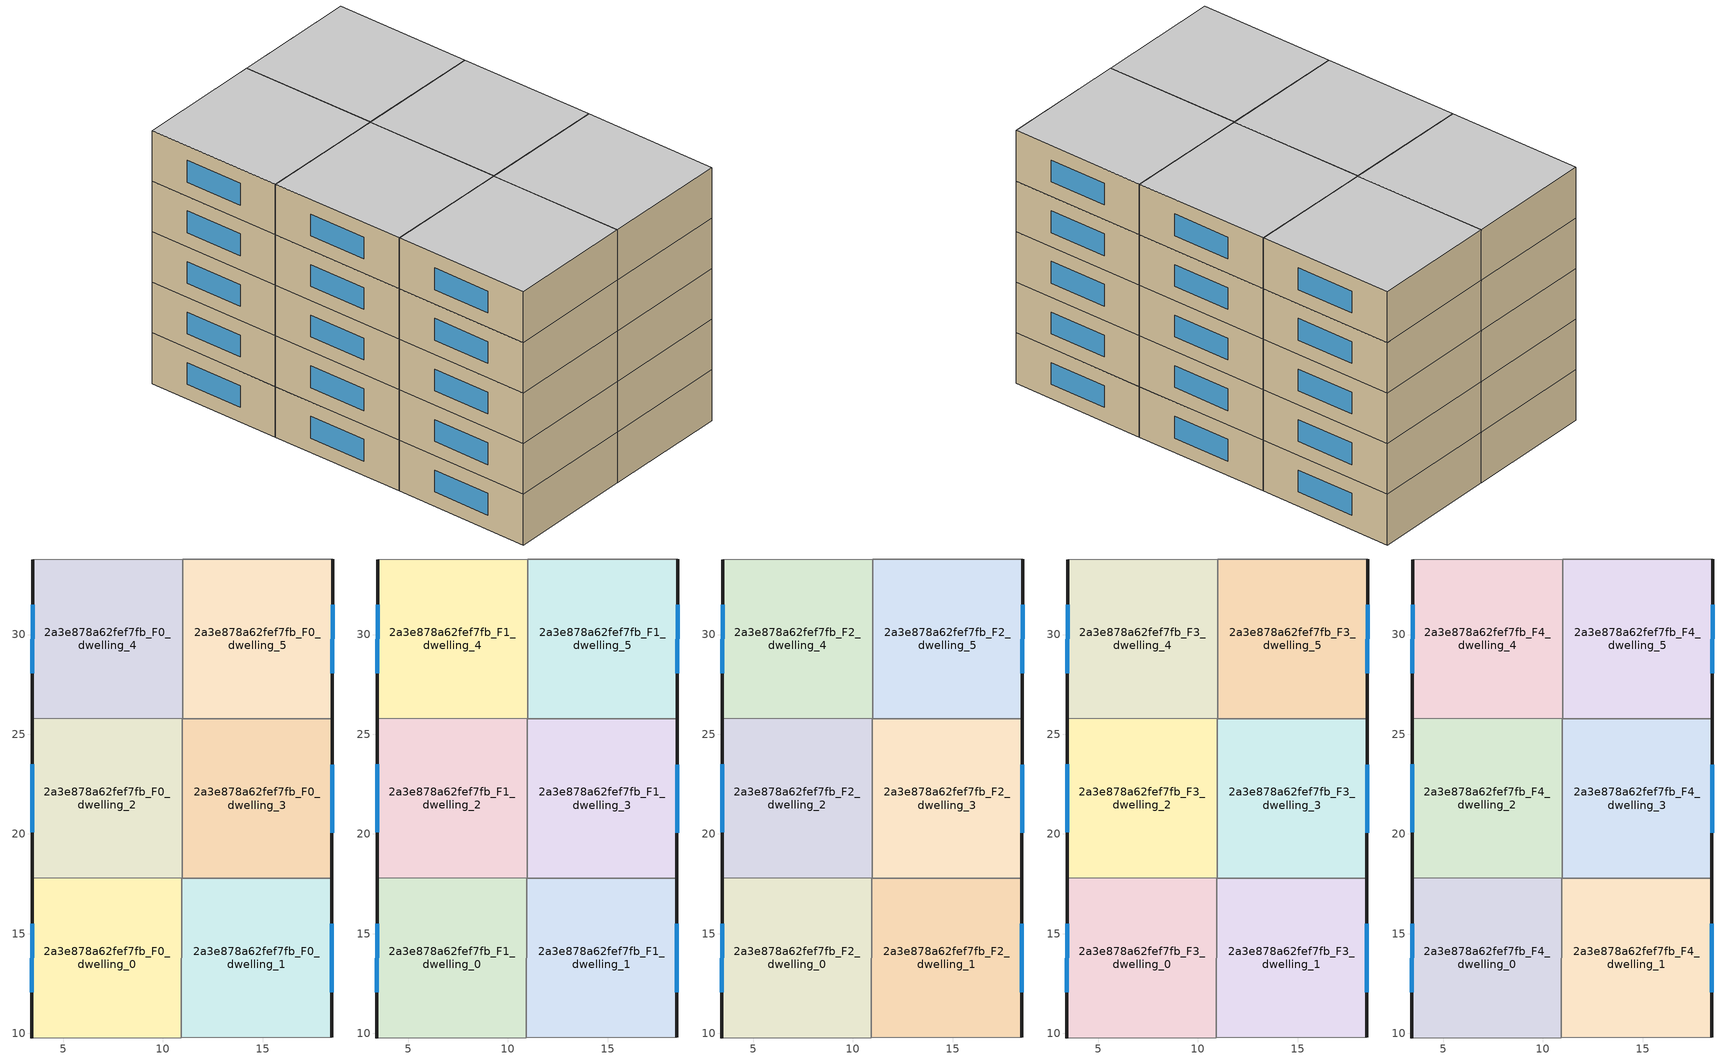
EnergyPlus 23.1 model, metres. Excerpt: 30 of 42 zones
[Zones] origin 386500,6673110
2a3e878a62fef7fb_F0_dwelling_0
 floor ground (EU_floor_Construction): 10.94,17.78 10.93,9.78 3.42,9.77 3.44,17.8 z0
 wall outside (EU_wall_Construction): 3.44,17.8 3.42,9.77 z0:3
 wall adiabatic (EU_wall_Construction): 3.42,9.77 10.93,9.78 z0:3
 wall to 2a3e878a62fef7fb_F0_dwelling_1 (EU_wall_Construction): 10.93,9.78 10.94,17.78 z0:3
 wall to 2a3e878a62fef7fb_F0_dwelling_2 (EU_wall_Construction): 10.94,17.78 3.44,17.8 z0:3
 window (EU_Window_Construction): 3.43,15.5 3.43,12.06 z0.86:2.14
2a3e878a62fef7fb_F0_dwelling_1
 floor ground (EU_floor_Construction): 18.47,17.77 18.45,9.8 10.93,9.78 10.94,17.78 z0
 wall outside (EU_wall_Construction): 18.45,9.8 18.47,17.77 z0:3
 wall adiabatic (EU_wall_Construction): 10.93,9.78 18.45,9.8 z0:3
 wall to 2a3e878a62fef7fb_F0_dwelling_3 (EU_wall_Construction): 18.47,17.77 10.95,17.78 z0:3
 wall to 2a3e878a62fef7fb_F0_dwelling_2 (EU_wall_Construction): 10.95,17.78 10.94,17.78 z0:3
 window (EU_Window_Construction): 18.46,12.07 18.47,15.49 z0.86:2.14
2a3e878a62fef7fb_F0_dwelling_2
 floor ground (EU_floor_Construction): 10.97,25.78 10.96,17.78 3.44,17.8 3.45,25.79 z0
 wall outside (EU_wall_Construction): 3.45,25.79 3.44,17.8 z0:3
 wall to 2a3e878a62fef7fb_F0_dwelling_4 (EU_wall_Construction): 10.97,25.78 3.45,25.79 z0:3
 wall to 2a3e878a62fef7fb_F0_dwelling_3 (EU_wall_Construction): 10.95,17.78 10.97,25.78 z0:3
 window (EU_Window_Construction): 3.45,23.51 3.44,20.08 z0.86:2.14
2a3e878a62fef7fb_F0_dwelling_3
 floor ground (EU_floor_Construction): 18.49,25.77 18.47,17.77 10.96,17.78 10.97,25.78 z0
 wall outside (EU_wall_Construction): 18.47,17.77 18.49,25.77 z0:3
 wall to 2a3e878a62fef7fb_F0_dwelling_5 (EU_wall_Construction): 18.49,25.77 10.98,25.78 z0:3
 wall to 2a3e878a62fef7fb_F0_dwelling_4 (EU_wall_Construction): 10.98,25.78 10.97,25.78 z0:3
 window (EU_Window_Construction): 18.48,20.05 18.49,23.48 z0.86:2.14
2a3e878a62fef7fb_F0_dwelling_4
 floor ground (EU_floor_Construction): 11,33.78 10.98,25.78 3.45,25.79 3.47,33.76 z0
 wall outside (EU_wall_Construction): 3.47,33.76 3.45,25.79 z0:3
 wall adiabatic (EU_wall_Construction): 11,33.78 3.47,33.76 z0:3
 wall to 2a3e878a62fef7fb_F0_dwelling_5 (EU_wall_Construction): 10.98,25.78 11,33.78 z0:3
 window (EU_Window_Construction): 3.46,31.49 3.46,28.07 z0.86:2.14
2a3e878a62fef7fb_F0_dwelling_5
 floor ground (EU_floor_Construction): 18.51,33.79 18.49,25.77 10.98,25.78 11,33.78 z0
 wall outside (EU_wall_Construction): 18.49,25.77 18.51,33.79 z0:3
 wall adiabatic (EU_wall_Construction): 18.51,33.79 11,33.78 z0:3
 window (EU_Window_Construction): 18.5,28.06 18.5,31.5 z0.86:2.14
2a3e878a62fef7fb_F1_dwelling_0
 floor to 2a3e878a62fef7fb_F0_dwelling_0 (EU_floor_Construction): 10.94,17.78 10.93,9.78 3.42,9.77 3.44,17.8 z3
 wall outside (EU_wall_Construction): 3.44,17.8 3.42,9.77 z3:6
 wall adiabatic (EU_wall_Construction): 3.42,9.77 10.93,9.78 z3:6
 wall to 2a3e878a62fef7fb_F1_dwelling_1 (EU_wall_Construction): 10.93,9.78 10.94,17.78 z3:6
 wall to 2a3e878a62fef7fb_F1_dwelling_2 (EU_wall_Construction): 10.94,17.78 3.44,17.8 z3:6
 window (EU_Window_Construction): 3.43,15.5 3.43,12.06 z3.86:5.14
2a3e878a62fef7fb_F1_dwelling_1
 floor to 2a3e878a62fef7fb_F0_dwelling_1 (EU_floor_Construction): 18.47,17.77 18.45,9.8 10.93,9.78 10.94,17.78 z3
 wall outside (EU_wall_Construction): 18.45,9.8 18.47,17.77 z3:6
 wall adiabatic (EU_wall_Construction): 10.93,9.78 18.45,9.8 z3:6
 wall to 2a3e878a62fef7fb_F1_dwelling_3 (EU_wall_Construction): 18.47,17.77 10.95,17.78 z3:6
 wall to 2a3e878a62fef7fb_F1_dwelling_2 (EU_wall_Construction): 10.95,17.78 10.94,17.78 z3:6
 window (EU_Window_Construction): 18.46,12.07 18.47,15.49 z3.86:5.14
2a3e878a62fef7fb_F1_dwelling_2
 floor to 2a3e878a62fef7fb_F0_dwelling_2 (EU_floor_Construction): 10.97,25.78 10.95,17.78 3.44,17.8 3.45,25.79 z3
 wall outside (EU_wall_Construction): 3.45,25.79 3.44,17.8 z3:6
 wall to 2a3e878a62fef7fb_F1_dwelling_4 (EU_wall_Construction): 10.97,25.78 3.45,25.79 z3:6
 wall to 2a3e878a62fef7fb_F1_dwelling_3 (EU_wall_Construction): 10.95,17.78 10.97,25.78 z3:6
 window (EU_Window_Construction): 3.45,23.51 3.44,20.08 z3.86:5.14
2a3e878a62fef7fb_F1_dwelling_3
 floor to 2a3e878a62fef7fb_F0_dwelling_3 (EU_floor_Construction): 18.49,25.77 18.47,17.77 10.95,17.78 10.97,25.78 z3
 wall outside (EU_wall_Construction): 18.47,17.77 18.49,25.77 z3:6
 wall to 2a3e878a62fef7fb_F1_dwelling_5 (EU_wall_Construction): 18.49,25.77 10.98,25.78 z3:6
 wall to 2a3e878a62fef7fb_F1_dwelling_4 (EU_wall_Construction): 10.98,25.78 10.97,25.78 z3:6
 window (EU_Window_Construction): 18.48,20.05 18.49,23.48 z3.86:5.14
2a3e878a62fef7fb_F1_dwelling_4
 floor to 2a3e878a62fef7fb_F0_dwelling_4 (EU_floor_Construction): 11,33.78 10.98,25.78 3.45,25.79 3.46,33.76 z3
 wall outside (EU_wall_Construction): 3.47,33.76 3.45,25.79 z3:6
 wall adiabatic (EU_wall_Construction): 11,33.78 3.47,33.76 z3:6
 wall to 2a3e878a62fef7fb_F1_dwelling_5 (EU_wall_Construction): 10.98,25.78 11,33.78 z3:6
 window (EU_Window_Construction): 3.46,31.49 3.46,28.07 z3.86:5.14
2a3e878a62fef7fb_F1_dwelling_5
 floor to 2a3e878a62fef7fb_F0_dwelling_5 (EU_floor_Construction): 18.51,33.79 18.49,25.77 10.98,25.78 11,33.78 z3
 wall outside (EU_wall_Construction): 18.49,25.77 18.51,33.79 z3:6
 wall adiabatic (EU_wall_Construction): 18.51,33.79 11,33.78 z3:6
 window (EU_Window_Construction): 18.5,28.06 18.5,31.5 z3.86:5.14
2a3e878a62fef7fb_F2_dwelling_0
 floor to 2a3e878a62fef7fb_F1_dwelling_0 (EU_floor_Construction): 10.94,17.78 10.93,9.78 3.42,9.77 3.44,17.8 z6
 wall outside (EU_wall_Construction): 3.44,17.8 3.42,9.77 z6:9
 wall adiabatic (EU_wall_Construction): 3.42,9.77 10.93,9.78 z6:9
 wall to 2a3e878a62fef7fb_F2_dwelling_1 (EU_wall_Construction): 10.93,9.78 10.94,17.78 z6:9
 wall to 2a3e878a62fef7fb_F2_dwelling_2 (EU_wall_Construction): 10.94,17.78 3.44,17.8 z6:9
 window (EU_Window_Construction): 3.43,15.5 3.43,12.06 z6.86:8.14
2a3e878a62fef7fb_F2_dwelling_1
 floor to 2a3e878a62fef7fb_F1_dwelling_1 (EU_floor_Construction): 18.47,17.77 18.45,9.8 10.93,9.78 10.94,17.78 z6
 wall outside (EU_wall_Construction): 18.45,9.8 18.47,17.77 z6:9
 wall adiabatic (EU_wall_Construction): 10.93,9.78 18.45,9.8 z6:9
 wall to 2a3e878a62fef7fb_F2_dwelling_3 (EU_wall_Construction): 18.47,17.77 10.95,17.78 z6:9
 wall to 2a3e878a62fef7fb_F2_dwelling_2 (EU_wall_Construction): 10.95,17.78 10.94,17.78 z6:9
 window (EU_Window_Construction): 18.46,12.07 18.47,15.49 z6.86:8.14
2a3e878a62fef7fb_F2_dwelling_2
 floor to 2a3e878a62fef7fb_F1_dwelling_2 (EU_floor_Construction): 10.97,25.78 10.95,17.78 3.44,17.8 3.45,25.79 z6
 wall outside (EU_wall_Construction): 3.45,25.79 3.44,17.8 z6:9
 wall to 2a3e878a62fef7fb_F2_dwelling_4 (EU_wall_Construction): 10.97,25.78 3.45,25.79 z6:9
 wall to 2a3e878a62fef7fb_F2_dwelling_3 (EU_wall_Construction): 10.95,17.78 10.97,25.78 z6:9
 window (EU_Window_Construction): 3.45,23.51 3.44,20.08 z6.86:8.14
2a3e878a62fef7fb_F2_dwelling_3
 floor to 2a3e878a62fef7fb_F1_dwelling_3 (EU_floor_Construction): 18.49,25.77 18.47,17.77 10.95,17.78 10.97,25.78 z6
 wall outside (EU_wall_Construction): 18.47,17.77 18.49,25.77 z6:9
 wall to 2a3e878a62fef7fb_F2_dwelling_5 (EU_wall_Construction): 18.49,25.77 10.98,25.78 z6:9
 wall to 2a3e878a62fef7fb_F2_dwelling_4 (EU_wall_Construction): 10.98,25.78 10.97,25.78 z6:9
 window (EU_Window_Construction): 18.48,20.05 18.49,23.48 z6.86:8.14
2a3e878a62fef7fb_F2_dwelling_4
 floor to 2a3e878a62fef7fb_F1_dwelling_4 (EU_floor_Construction): 11,33.78 10.98,25.78 3.45,25.79 3.46,33.76 z6
 wall outside (EU_wall_Construction): 3.47,33.76 3.45,25.79 z6:9
 wall adiabatic (EU_wall_Construction): 11,33.78 3.47,33.76 z6:9
 wall to 2a3e878a62fef7fb_F2_dwelling_5 (EU_wall_Construction): 10.98,25.78 11,33.78 z6:9
 window (EU_Window_Construction): 3.46,31.49 3.46,28.07 z6.86:8.14
2a3e878a62fef7fb_F2_dwelling_5
 floor to 2a3e878a62fef7fb_F1_dwelling_5 (EU_floor_Construction): 18.51,33.79 18.49,25.77 10.98,25.78 11,33.78 z6
 wall outside (EU_wall_Construction): 18.49,25.77 18.51,33.79 z6:9
 wall adiabatic (EU_wall_Construction): 18.51,33.79 11,33.78 z6:9
 window (EU_Window_Construction): 18.5,28.06 18.5,31.5 z6.86:8.14
2a3e878a62fef7fb_F3_dwelling_0
 floor to 2a3e878a62fef7fb_F2_dwelling_0 (EU_floor_Construction): 10.94,17.78 10.93,9.78 3.42,9.77 3.44,17.8 z9
 wall outside (EU_wall_Construction): 3.44,17.8 3.42,9.77 z9:12
 wall adiabatic (EU_wall_Construction): 3.42,9.77 10.93,9.78 z9:12
 wall to 2a3e878a62fef7fb_F3_dwelling_1 (EU_wall_Construction): 10.93,9.78 10.94,17.78 z9:12
 wall to 2a3e878a62fef7fb_F3_dwelling_2 (EU_wall_Construction): 10.94,17.78 3.44,17.8 z9:12
 window (EU_Window_Construction): 3.43,15.5 3.43,12.06 z9.86:11.14
2a3e878a62fef7fb_F3_dwelling_1
 floor to 2a3e878a62fef7fb_F2_dwelling_1 (EU_floor_Construction): 18.47,17.77 18.45,9.8 10.93,9.78 10.94,17.78 z9
 wall outside (EU_wall_Construction): 18.45,9.8 18.47,17.77 z9:12
 wall adiabatic (EU_wall_Construction): 10.93,9.78 18.45,9.8 z9:12
 wall to 2a3e878a62fef7fb_F3_dwelling_3 (EU_wall_Construction): 18.47,17.77 10.95,17.78 z9:12
 wall to 2a3e878a62fef7fb_F3_dwelling_2 (EU_wall_Construction): 10.95,17.78 10.94,17.78 z9:12
 window (EU_Window_Construction): 18.46,12.07 18.47,15.49 z9.86:11.14
2a3e878a62fef7fb_F3_dwelling_2
 floor to 2a3e878a62fef7fb_F2_dwelling_2 (EU_floor_Construction): 10.97,25.78 10.95,17.78 3.44,17.8 3.45,25.79 z9
 wall outside (EU_wall_Construction): 3.45,25.79 3.44,17.8 z9:12
 wall to 2a3e878a62fef7fb_F3_dwelling_4 (EU_wall_Construction): 10.97,25.78 3.45,25.79 z9:12
 wall to 2a3e878a62fef7fb_F3_dwelling_3 (EU_wall_Construction): 10.95,17.78 10.97,25.78 z9:12
 window (EU_Window_Construction): 3.45,23.51 3.44,20.08 z9.86:11.14
2a3e878a62fef7fb_F3_dwelling_3
 floor to 2a3e878a62fef7fb_F2_dwelling_3 (EU_floor_Construction): 18.49,25.77 18.47,17.77 10.95,17.78 10.97,25.78 z9
 wall outside (EU_wall_Construction): 18.47,17.77 18.49,25.77 z9:12
 wall to 2a3e878a62fef7fb_F3_dwelling_5 (EU_wall_Construction): 18.49,25.77 10.98,25.78 z9:12
 wall to 2a3e878a62fef7fb_F3_dwelling_4 (EU_wall_Construction): 10.98,25.78 10.97,25.78 z9:12
 window (EU_Window_Construction): 18.48,20.05 18.49,23.48 z9.86:11.14
2a3e878a62fef7fb_F3_dwelling_4
 floor to 2a3e878a62fef7fb_F2_dwelling_4 (EU_floor_Construction): 11,33.78 10.98,25.78 3.45,25.79 3.46,33.76 z9
 wall outside (EU_wall_Construction): 3.47,33.76 3.45,25.79 z9:12
 wall adiabatic (EU_wall_Construction): 11,33.78 3.47,33.76 z9:12
 wall to 2a3e878a62fef7fb_F3_dwelling_5 (EU_wall_Construction): 10.98,25.78 11,33.78 z9:12
 window (EU_Window_Construction): 3.46,31.49 3.46,28.07 z9.86:11.14
2a3e878a62fef7fb_F3_dwelling_5
 floor to 2a3e878a62fef7fb_F2_dwelling_5 (EU_floor_Construction): 18.51,33.79 18.49,25.77 10.98,25.78 11,33.78 z9
 wall outside (EU_wall_Construction): 18.49,25.77 18.51,33.79 z9:12
 wall adiabatic (EU_wall_Construction): 18.51,33.79 11,33.78 z9:12
 window (EU_Window_Construction): 18.5,28.06 18.5,31.5 z9.86:11.14
2a3e878a62fef7fb_F4_dwelling_0
 floor to 2a3e878a62fef7fb_F3_dwelling_0 (EU_floor_Construction): 10.94,17.78 10.93,9.78 3.42,9.77 3.44,17.8 z12
 wall outside (EU_wall_Construction): 3.44,17.8 3.42,9.77 z12:15
 wall adiabatic (EU_wall_Construction): 3.42,9.77 10.93,9.78 z12:15
 wall to 2a3e878a62fef7fb_F4_dwelling_1 (EU_wall_Construction): 10.93,9.78 10.94,17.78 z12:15
 wall to 2a3e878a62fef7fb_F4_dwelling_2 (EU_wall_Construction): 10.94,17.78 3.44,17.8 z12:15
 window (EU_Window_Construction): 3.43,15.5 3.43,12.06 z12.86:14.14
 ceiling to 2a3e878a62fef7fb_F5_dwelling_0 (EU_floor_Construction): 10.93,9.78 10.94,17.78 3.44,17.8 3.42,9.77 z15
2a3e878a62fef7fb_F4_dwelling_1
 floor to 2a3e878a62fef7fb_F3_dwelling_1 (EU_floor_Construction): 18.47,17.77 18.45,9.8 10.93,9.78 10.94,17.78 z12
 wall outside (EU_wall_Construction): 18.45,9.8 18.47,17.77 z12:15
 wall adiabatic (EU_wall_Construction): 10.93,9.78 18.45,9.8 z12:15
 wall to 2a3e878a62fef7fb_F4_dwelling_3 (EU_wall_Construction): 18.47,17.77 10.95,17.78 z12:15
 wall to 2a3e878a62fef7fb_F4_dwelling_2 (EU_wall_Construction): 10.95,17.78 10.94,17.78 z12:15
 window (EU_Window_Construction): 18.46,12.07 18.47,15.49 z12.86:14.14
 ceiling to 2a3e878a62fef7fb_F5_dwelling_1 (EU_floor_Construction): 18.45,9.8 18.47,17.77 10.94,17.78 10.93,9.78 z15
2a3e878a62fef7fb_F4_dwelling_2
 floor to 2a3e878a62fef7fb_F3_dwelling_2 (EU_floor_Construction): 10.97,25.78 10.95,17.78 3.44,17.8 3.45,25.79 z12
 wall outside (EU_wall_Construction): 3.45,25.79 3.44,17.8 z12:15
 wall to 2a3e878a62fef7fb_F4_dwelling_4 (EU_wall_Construction): 10.97,25.78 3.45,25.79 z12:15
 wall to 2a3e878a62fef7fb_F4_dwelling_3 (EU_wall_Construction): 10.95,17.78 10.97,25.78 z12:15
 window (EU_Window_Construction): 3.45,23.51 3.44,20.08 z12.86:14.14
 ceiling to 2a3e878a62fef7fb_F5_dwelling_2 (EU_floor_Construction): 10.95,17.78 10.97,25.78 3.45,25.79 3.44,17.8 z15
2a3e878a62fef7fb_F4_dwelling_3
 floor to 2a3e878a62fef7fb_F3_dwelling_3 (EU_floor_Construction): 18.49,25.77 18.47,17.77 10.95,17.78 10.97,25.78 z12
 wall outside (EU_wall_Construction): 18.47,17.77 18.49,25.77 z12:15
 wall to 2a3e878a62fef7fb_F4_dwelling_5 (EU_wall_Construction): 18.49,25.77 10.98,25.78 z12:15
 wall to 2a3e878a62fef7fb_F4_dwelling_4 (EU_wall_Construction): 10.98,25.78 10.97,25.78 z12:15
 window (EU_Window_Construction): 18.48,20.05 18.49,23.48 z12.86:14.14
 ceiling to 2a3e878a62fef7fb_F5_dwelling_3 (EU_floor_Construction): 18.47,17.77 18.49,25.77 10.97,25.78 10.95,17.78 z15
2a3e878a62fef7fb_F4_dwelling_4
 floor to 2a3e878a62fef7fb_F3_dwelling_4 (EU_floor_Construction): 11,33.78 10.98,25.78 3.45,25.79 3.46,33.76 z12
 wall outside (EU_wall_Construction): 3.47,33.76 3.45,25.79 z12:15
 wall adiabatic (EU_wall_Construction): 11,33.78 3.47,33.76 z12:15
 wall to 2a3e878a62fef7fb_F4_dwelling_5 (EU_wall_Construction): 10.98,25.78 11,33.78 z12:15
 window (EU_Window_Construction): 3.46,31.49 3.46,28.07 z12.86:14.14
 ceiling to 2a3e878a62fef7fb_F5_dwelling_4 (EU_floor_Construction): 10.98,25.78 11,33.78 3.46,33.76 3.45,25.79 z15
2a3e878a62fef7fb_F4_dwelling_5
 floor to 2a3e878a62fef7fb_F3_dwelling_5 (EU_floor_Construction): 18.51,33.79 18.49,25.77 10.98,25.78 11,33.78 z12
 wall outside (EU_wall_Construction): 18.49,25.77 18.51,33.79 z12:15
 wall adiabatic (EU_wall_Construction): 18.51,33.79 11,33.78 z12:15
 window (EU_Window_Construction): 18.5,28.06 18.5,31.5 z12.86:14.14
 ceiling to 2a3e878a62fef7fb_F5_dwelling_5 (EU_floor_Construction): 18.49,25.77 18.51,33.79 11,33.78 10.98,25.78 z15
[Building]
EU S2 Campaign: North Axis=0; Terrain=City; Solar Distribution=FullExterior
[Site:Location]
Helsinki-Vantaa.AP: Latitude=60.317; Longitude=24.963; Time Zone=2; Elevation=54.6
[SizingPeriod:WeatherFileDays]
AnnualSizingPeriod: Begin Month=1; Begin Day of Month=1; End Month=12; End Day of Month=31; Day of Week for Start Day=Monday; Use Weather File Daylight Saving Period=No; Use Weather File Rain and Snow Indicators=No
[MATERIAL]
EU_InternalMass_Material: Roughness=MediumRough; Thickness=0.1; Conductivity=1; Density=1800; Specific Heat=900; Thermal Absorptance=0.9; Solar Absorptance=0.7; Visible Absorptance=0.7
[MATERIAL:NOMASS] Roughness=MediumRough; Thermal Absorptance=0.9; Solar Absorptance=0.7; Visible Absorptance=0.7
Name | Thermal Resistance
EU_wall_NoMass | 1.10183
EU_floor_NoMass | 1.70606
[WINDOWMATERIAL:SIMPLEGLAZINGSYSTEM]
EU_Window_SimpleGlazing: UFactor=3.11035; Solar Heat Gain Coefficient=0.8; Visible Transmittance=0.8
[CONSTRUCTION]
EU_wall_Construction: EU_wall_NoMass
EU_floor_Construction: EU_floor_NoMass
EU_Window_Construction: EU_Window_SimpleGlazing
EU_InternalMass_Construction: EU_InternalMass_Material
[ZONE] Type=1; Multiplier=1; Ceiling Height=autocalculate; Floor Area=autocalculate; Part of Total Floor Area=Yes
Name | Volume
2a3e878a62fef7fb_F0_dwelling_0; 2a3e878a62fef7fb_F1_dwelling_0; 2a3e878a62fef7fb_F2_dwelling_0; 2a3e878a62fef7fb_F3_dwelling_0; 2a3e878a62fef7fb_F4_dwelling_0 | 180.398
2a3e878a62fef7fb_F0_dwelling_1 | 180.428
2a3e878a62fef7fb_F1_dwelling_1; 2a3e878a62fef7fb_F2_dwelling_1; 2a3e878a62fef7fb_F3_dwelling_1; 2a3e878a62fef7fb_F4_dwelling_1 | 180.426
2a3e878a62fef7fb_F0_dwelling_2 | 180.387
2a3e878a62fef7fb_F1_dwelling_2; 2a3e878a62fef7fb_F2_dwelling_2; 2a3e878a62fef7fb_F3_dwelling_2; 2a3e878a62fef7fb_F4_dwelling_2 | 180.388
2a3e878a62fef7fb_F0_dwelling_3; 2a3e878a62fef7fb_F1_dwelling_3; 2a3e878a62fef7fb_F2_dwelling_3; 2a3e878a62fef7fb_F3_dwelling_3; 2a3e878a62fef7fb_F4_dwelling_3 | 180.423
2a3e878a62fef7fb_F0_dwelling_4; 2a3e878a62fef7fb_F1_dwelling_4; 2a3e878a62fef7fb_F2_dwelling_4; 2a3e878a62fef7fb_F3_dwelling_4; 2a3e878a62fef7fb_F4_dwelling_4 | 180.397
2a3e878a62fef7fb_F0_dwelling_5; 2a3e878a62fef7fb_F1_dwelling_5; 2a3e878a62fef7fb_F2_dwelling_5; 2a3e878a62fef7fb_F3_dwelling_5; 2a3e878a62fef7fb_F4_dwelling_5 | 180.43
[INTERNALMASS] Construction=EU_InternalMass_Construction
Name | Zone or ZoneList | Surface Area
2a3e878a62fef7fb_F0_dwelling_0_EU_InternalMass | 2a3e878a62fef7fb_F0_dwelling_0 | 60.1329
2a3e878a62fef7fb_F0_dwelling_1_EU_InternalMass | 2a3e878a62fef7fb_F0_dwelling_1 | 60.1422
2a3e878a62fef7fb_F0_dwelling_2_EU_InternalMass | 2a3e878a62fef7fb_F0_dwelling_2 | 60.1291
2a3e878a62fef7fb_F0_dwelling_3_EU_InternalMass | 2a3e878a62fef7fb_F0_dwelling_3 | 60.1392
2a3e878a62fef7fb_F0_dwelling_4_EU_InternalMass | 2a3e878a62fef7fb_F0_dwelling_4 | 60.1323
2a3e878a62fef7fb_F0_dwelling_5_EU_InternalMass | 2a3e878a62fef7fb_F0_dwelling_5 | 60.1435
2a3e878a62fef7fb_F1_dwelling_0_EU_InternalMass | 2a3e878a62fef7fb_F1_dwelling_0 | 60.1329
2a3e878a62fef7fb_F1_dwelling_1_EU_InternalMass | 2a3e878a62fef7fb_F1_dwelling_1 | 60.1422
2a3e878a62fef7fb_F1_dwelling_2_EU_InternalMass | 2a3e878a62fef7fb_F1_dwelling_2 | 60.1291
2a3e878a62fef7fb_F1_dwelling_3_EU_InternalMass | 2a3e878a62fef7fb_F1_dwelling_3 | 60.1392
2a3e878a62fef7fb_F1_dwelling_4_EU_InternalMass | 2a3e878a62fef7fb_F1_dwelling_4 | 60.1323
2a3e878a62fef7fb_F1_dwelling_5_EU_InternalMass | 2a3e878a62fef7fb_F1_dwelling_5 | 60.1435
2a3e878a62fef7fb_F2_dwelling_0_EU_InternalMass | 2a3e878a62fef7fb_F2_dwelling_0 | 60.1329
2a3e878a62fef7fb_F2_dwelling_1_EU_InternalMass | 2a3e878a62fef7fb_F2_dwelling_1 | 60.1422
2a3e878a62fef7fb_F2_dwelling_2_EU_InternalMass | 2a3e878a62fef7fb_F2_dwelling_2 | 60.1291
2a3e878a62fef7fb_F2_dwelling_3_EU_InternalMass | 2a3e878a62fef7fb_F2_dwelling_3 | 60.1392
2a3e878a62fef7fb_F2_dwelling_4_EU_InternalMass | 2a3e878a62fef7fb_F2_dwelling_4 | 60.1323
2a3e878a62fef7fb_F2_dwelling_5_EU_InternalMass | 2a3e878a62fef7fb_F2_dwelling_5 | 60.1435
2a3e878a62fef7fb_F3_dwelling_0_EU_InternalMass | 2a3e878a62fef7fb_F3_dwelling_0 | 60.1329
2a3e878a62fef7fb_F3_dwelling_1_EU_InternalMass | 2a3e878a62fef7fb_F3_dwelling_1 | 60.1422
2a3e878a62fef7fb_F3_dwelling_2_EU_InternalMass | 2a3e878a62fef7fb_F3_dwelling_2 | 60.1291
2a3e878a62fef7fb_F3_dwelling_3_EU_InternalMass | 2a3e878a62fef7fb_F3_dwelling_3 | 60.1392
2a3e878a62fef7fb_F3_dwelling_4_EU_InternalMass | 2a3e878a62fef7fb_F3_dwelling_4 | 60.1323
2a3e878a62fef7fb_F3_dwelling_5_EU_InternalMass | 2a3e878a62fef7fb_F3_dwelling_5 | 60.1435
2a3e878a62fef7fb_F4_dwelling_0_EU_InternalMass | 2a3e878a62fef7fb_F4_dwelling_0 | 60.1329
2a3e878a62fef7fb_F4_dwelling_1_EU_InternalMass | 2a3e878a62fef7fb_F4_dwelling_1 | 60.1422
2a3e878a62fef7fb_F4_dwelling_2_EU_InternalMass | 2a3e878a62fef7fb_F4_dwelling_2 | 60.1291
2a3e878a62fef7fb_F4_dwelling_3_EU_InternalMass | 2a3e878a62fef7fb_F4_dwelling_3 | 60.1392
2a3e878a62fef7fb_F4_dwelling_4_EU_InternalMass | 2a3e878a62fef7fb_F4_dwelling_4 | 60.1323
2a3e878a62fef7fb_F4_dwelling_5_EU_InternalMass | 2a3e878a62fef7fb_F4_dwelling_5 | 60.1435
[OTHEREQUIPMENT] Fuel Type=Electricity; Design Level Calculation Method=Watts/Area; Power per Zone Floor Area=1; Fraction Latent=0; Fraction Radiant=0; Fraction Lost=0; Carbon Dioxide Generation Rate=0; EndUse Subcategory=EU_Step8_InternalGains
Name | Zone or ZoneList or Space or SpaceList | Schedule
EU_Step8_InternalGain_2a3e878a62fef7fb_F0_dwelling_0_f000 | 2a3e878a62fef7fb_F0_dwelling_0 | EU_Step8_GainSchedule_2a3e878a62fef7fb_F0_dwelling_0_f000
EU_Step8_InternalGain_2a3e878a62fef7fb_F0_dwelling_1_f000 | 2a3e878a62fef7fb_F0_dwelling_1 | EU_Step8_GainSchedule_2a3e878a62fef7fb_F0_dwelling_1_f000
EU_Step8_InternalGain_2a3e878a62fef7fb_F0_dwelling_2_f000 | 2a3e878a62fef7fb_F0_dwelling_2 | EU_Step8_GainSchedule_2a3e878a62fef7fb_F0_dwelling_2_f000
EU_Step8_InternalGain_2a3e878a62fef7fb_F0_dwelling_3_f000 | 2a3e878a62fef7fb_F0_dwelling_3 | EU_Step8_GainSchedule_2a3e878a62fef7fb_F0_dwelling_3_f000
EU_Step8_InternalGain_2a3e878a62fef7fb_F0_dwelling_4_f000 | 2a3e878a62fef7fb_F0_dwelling_4 | EU_Step8_GainSchedule_2a3e878a62fef7fb_F0_dwelling_4_f000
EU_Step8_InternalGain_2a3e878a62fef7fb_F0_dwelling_5_f000 | 2a3e878a62fef7fb_F0_dwelling_5 | EU_Step8_GainSchedule_2a3e878a62fef7fb_F0_dwelling_5_f000
EU_Step8_InternalGain_2a3e878a62fef7fb_F1_dwelling_0_f000 | 2a3e878a62fef7fb_F1_dwelling_0 | EU_Step8_GainSchedule_2a3e878a62fef7fb_F1_dwelling_0_f000
EU_Step8_InternalGain_2a3e878a62fef7fb_F1_dwelling_1_f000 | 2a3e878a62fef7fb_F1_dwelling_1 | EU_Step8_GainSchedule_2a3e878a62fef7fb_F1_dwelling_1_f000
EU_Step8_InternalGain_2a3e878a62fef7fb_F1_dwelling_2_f000 | 2a3e878a62fef7fb_F1_dwelling_2 | EU_Step8_GainSchedule_2a3e878a62fef7fb_F1_dwelling_2_f000
EU_Step8_InternalGain_2a3e878a62fef7fb_F1_dwelling_3_f000 | 2a3e878a62fef7fb_F1_dwelling_3 | EU_Step8_GainSchedule_2a3e878a62fef7fb_F1_dwelling_3_f000
EU_Step8_InternalGain_2a3e878a62fef7fb_F1_dwelling_4_f000 | 2a3e878a62fef7fb_F1_dwelling_4 | EU_Step8_GainSchedule_2a3e878a62fef7fb_F1_dwelling_4_f000
EU_Step8_InternalGain_2a3e878a62fef7fb_F1_dwelling_5_f000 | 2a3e878a62fef7fb_F1_dwelling_5 | EU_Step8_GainSchedule_2a3e878a62fef7fb_F1_dwelling_5_f000
EU_Step8_InternalGain_2a3e878a62fef7fb_F2_dwelling_0_f000 | 2a3e878a62fef7fb_F2_dwelling_0 | EU_Step8_GainSchedule_2a3e878a62fef7fb_F2_dwelling_0_f000
EU_Step8_InternalGain_2a3e878a62fef7fb_F2_dwelling_1_f000 | 2a3e878a62fef7fb_F2_dwelling_1 | EU_Step8_GainSchedule_2a3e878a62fef7fb_F2_dwelling_1_f000
EU_Step8_InternalGain_2a3e878a62fef7fb_F2_dwelling_2_f000 | 2a3e878a62fef7fb_F2_dwelling_2 | EU_Step8_GainSchedule_2a3e878a62fef7fb_F2_dwelling_2_f000
EU_Step8_InternalGain_2a3e878a62fef7fb_F2_dwelling_3_f000 | 2a3e878a62fef7fb_F2_dwelling_3 | EU_Step8_GainSchedule_2a3e878a62fef7fb_F2_dwelling_3_f000
EU_Step8_InternalGain_2a3e878a62fef7fb_F2_dwelling_4_f000 | 2a3e878a62fef7fb_F2_dwelling_4 | EU_Step8_GainSchedule_2a3e878a62fef7fb_F2_dwelling_4_f000
EU_Step8_InternalGain_2a3e878a62fef7fb_F2_dwelling_5_f000 | 2a3e878a62fef7fb_F2_dwelling_5 | EU_Step8_GainSchedule_2a3e878a62fef7fb_F2_dwelling_5_f000
EU_Step8_InternalGain_2a3e878a62fef7fb_F3_dwelling_0_f000 | 2a3e878a62fef7fb_F3_dwelling_0 | EU_Step8_GainSchedule_2a3e878a62fef7fb_F3_dwelling_0_f000
EU_Step8_InternalGain_2a3e878a62fef7fb_F3_dwelling_1_f000 | 2a3e878a62fef7fb_F3_dwelling_1 | EU_Step8_GainSchedule_2a3e878a62fef7fb_F3_dwelling_1_f000
EU_Step8_InternalGain_2a3e878a62fef7fb_F3_dwelling_2_f000 | 2a3e878a62fef7fb_F3_dwelling_2 | EU_Step8_GainSchedule_2a3e878a62fef7fb_F3_dwelling_2_f000
EU_Step8_InternalGain_2a3e878a62fef7fb_F3_dwelling_3_f000 | 2a3e878a62fef7fb_F3_dwelling_3 | EU_Step8_GainSchedule_2a3e878a62fef7fb_F3_dwelling_3_f000
EU_Step8_InternalGain_2a3e878a62fef7fb_F3_dwelling_4_f000 | 2a3e878a62fef7fb_F3_dwelling_4 | EU_Step8_GainSchedule_2a3e878a62fef7fb_F3_dwelling_4_f000
EU_Step8_InternalGain_2a3e878a62fef7fb_F3_dwelling_5_f000 | 2a3e878a62fef7fb_F3_dwelling_5 | EU_Step8_GainSchedule_2a3e878a62fef7fb_F3_dwelling_5_f000
EU_Step8_InternalGain_2a3e878a62fef7fb_F4_dwelling_0_f000 | 2a3e878a62fef7fb_F4_dwelling_0 | EU_Step8_GainSchedule_2a3e878a62fef7fb_F4_dwelling_0_f000
EU_Step8_InternalGain_2a3e878a62fef7fb_F4_dwelling_1_f000 | 2a3e878a62fef7fb_F4_dwelling_1 | EU_Step8_GainSchedule_2a3e878a62fef7fb_F4_dwelling_1_f000
EU_Step8_InternalGain_2a3e878a62fef7fb_F4_dwelling_2_f000 | 2a3e878a62fef7fb_F4_dwelling_2 | EU_Step8_GainSchedule_2a3e878a62fef7fb_F4_dwelling_2_f000
EU_Step8_InternalGain_2a3e878a62fef7fb_F4_dwelling_3_f000 | 2a3e878a62fef7fb_F4_dwelling_3 | EU_Step8_GainSchedule_2a3e878a62fef7fb_F4_dwelling_3_f000
EU_Step8_InternalGain_2a3e878a62fef7fb_F4_dwelling_4_f000 | 2a3e878a62fef7fb_F4_dwelling_4 | EU_Step8_GainSchedule_2a3e878a62fef7fb_F4_dwelling_4_f000
EU_Step8_InternalGain_2a3e878a62fef7fb_F4_dwelling_5_f000 | 2a3e878a62fef7fb_F4_dwelling_5 | EU_Step8_GainSchedule_2a3e878a62fef7fb_F4_dwelling_5_f000
[ZONEVENTILATION:DESIGNFLOWRATE] Schedule=EU_AlwaysOn; Design Flow Rate Calculation Method=AirChanges/Hour; Air Changes per Hour=0.756316; Ventilation Type=Natural; Fan Pressure Rise=0; Fan Total Efficiency=1; Constant Term Coefficient=1; Temperature Term Coefficient=0; Velocity Term Coefficient=0; Velocity Squared Term Coefficient=0; Minimum Indoor Temperature=-100; Maximum Indoor Temperature=100; Delta Temperature=-100; Minimum Outdoor Temperature=-100; Maximum Outdoor Temperature=100; Maximum Wind Speed=40
Name | Zone or ZoneList or Space or SpaceList
EU_ConstantAir_2a3e878a62fef7fb_F0_dwelling_0 | 2a3e878a62fef7fb_F0_dwelling_0
EU_ConstantAir_2a3e878a62fef7fb_F0_dwelling_1 | 2a3e878a62fef7fb_F0_dwelling_1
EU_ConstantAir_2a3e878a62fef7fb_F0_dwelling_2 | 2a3e878a62fef7fb_F0_dwelling_2
EU_ConstantAir_2a3e878a62fef7fb_F0_dwelling_3 | 2a3e878a62fef7fb_F0_dwelling_3
EU_ConstantAir_2a3e878a62fef7fb_F0_dwelling_4 | 2a3e878a62fef7fb_F0_dwelling_4
EU_ConstantAir_2a3e878a62fef7fb_F0_dwelling_5 | 2a3e878a62fef7fb_F0_dwelling_5
EU_ConstantAir_2a3e878a62fef7fb_F1_dwelling_0 | 2a3e878a62fef7fb_F1_dwelling_0
EU_ConstantAir_2a3e878a62fef7fb_F1_dwelling_1 | 2a3e878a62fef7fb_F1_dwelling_1
EU_ConstantAir_2a3e878a62fef7fb_F1_dwelling_2 | 2a3e878a62fef7fb_F1_dwelling_2
EU_ConstantAir_2a3e878a62fef7fb_F1_dwelling_3 | 2a3e878a62fef7fb_F1_dwelling_3
EU_ConstantAir_2a3e878a62fef7fb_F1_dwelling_4 | 2a3e878a62fef7fb_F1_dwelling_4
EU_ConstantAir_2a3e878a62fef7fb_F1_dwelling_5 | 2a3e878a62fef7fb_F1_dwelling_5
EU_ConstantAir_2a3e878a62fef7fb_F2_dwelling_0 | 2a3e878a62fef7fb_F2_dwelling_0
EU_ConstantAir_2a3e878a62fef7fb_F2_dwelling_1 | 2a3e878a62fef7fb_F2_dwelling_1
EU_ConstantAir_2a3e878a62fef7fb_F2_dwelling_2 | 2a3e878a62fef7fb_F2_dwelling_2
EU_ConstantAir_2a3e878a62fef7fb_F2_dwelling_3 | 2a3e878a62fef7fb_F2_dwelling_3
EU_ConstantAir_2a3e878a62fef7fb_F2_dwelling_4 | 2a3e878a62fef7fb_F2_dwelling_4
EU_ConstantAir_2a3e878a62fef7fb_F2_dwelling_5 | 2a3e878a62fef7fb_F2_dwelling_5
EU_ConstantAir_2a3e878a62fef7fb_F3_dwelling_0 | 2a3e878a62fef7fb_F3_dwelling_0
EU_ConstantAir_2a3e878a62fef7fb_F3_dwelling_1 | 2a3e878a62fef7fb_F3_dwelling_1
EU_ConstantAir_2a3e878a62fef7fb_F3_dwelling_2 | 2a3e878a62fef7fb_F3_dwelling_2
EU_ConstantAir_2a3e878a62fef7fb_F3_dwelling_3 | 2a3e878a62fef7fb_F3_dwelling_3
EU_ConstantAir_2a3e878a62fef7fb_F3_dwelling_4 | 2a3e878a62fef7fb_F3_dwelling_4
EU_ConstantAir_2a3e878a62fef7fb_F3_dwelling_5 | 2a3e878a62fef7fb_F3_dwelling_5
EU_ConstantAir_2a3e878a62fef7fb_F4_dwelling_0 | 2a3e878a62fef7fb_F4_dwelling_0
EU_ConstantAir_2a3e878a62fef7fb_F4_dwelling_1 | 2a3e878a62fef7fb_F4_dwelling_1
EU_ConstantAir_2a3e878a62fef7fb_F4_dwelling_2 | 2a3e878a62fef7fb_F4_dwelling_2
EU_ConstantAir_2a3e878a62fef7fb_F4_dwelling_3 | 2a3e878a62fef7fb_F4_dwelling_3
EU_ConstantAir_2a3e878a62fef7fb_F4_dwelling_4 | 2a3e878a62fef7fb_F4_dwelling_4
EU_ConstantAir_2a3e878a62fef7fb_F4_dwelling_5 | 2a3e878a62fef7fb_F4_dwelling_5
[HVACTEMPLATE:THERMOSTAT] Constant Heating Setpoint=20; Constant Cooling Setpoint=50
EU_HeatOnly_2a3e878a62fef7fb_F0_dwelling_0; EU_HeatOnly_2a3e878a62fef7fb_F0_dwelling_1; EU_HeatOnly_2a3e878a62fef7fb_F0_dwelling_2; EU_HeatOnly_2a3e878a62fef7fb_F0_dwelling_3; EU_HeatOnly_2a3e878a62fef7fb_F0_dwelling_4; EU_HeatOnly_2a3e878a62fef7fb_F0_dwelling_5; EU_HeatOnly_2a3e878a62fef7fb_F1_dwelling_0; EU_HeatOnly_2a3e878a62fef7fb_F1_dwelling_1; EU_HeatOnly_2a3e878a62fef7fb_F1_dwelling_2; EU_HeatOnly_2a3e878a62fef7fb_F1_dwelling_3; EU_HeatOnly_2a3e878a62fef7fb_F1_dwelling_4; EU_HeatOnly_2a3e878a62fef7fb_F1_dwelling_5; EU_HeatOnly_2a3e878a62fef7fb_F2_dwelling_0; EU_HeatOnly_2a3e878a62fef7fb_F2_dwelling_1; EU_HeatOnly_2a3e878a62fef7fb_F2_dwelling_2; EU_HeatOnly_2a3e878a62fef7fb_F2_dwelling_3; EU_HeatOnly_2a3e878a62fef7fb_F2_dwelling_4; EU_HeatOnly_2a3e878a62fef7fb_F2_dwelling_5; EU_HeatOnly_2a3e878a62fef7fb_F3_dwelling_0; EU_HeatOnly_2a3e878a62fef7fb_F3_dwelling_1; EU_HeatOnly_2a3e878a62fef7fb_F3_dwelling_2; EU_HeatOnly_2a3e878a62fef7fb_F3_dwelling_3; EU_HeatOnly_2a3e878a62fef7fb_F3_dwelling_4; EU_HeatOnly_2a3e878a62fef7fb_F3_dwelling_5; EU_HeatOnly_2a3e878a62fef7fb_F4_dwelling_0; EU_HeatOnly_2a3e878a62fef7fb_F4_dwelling_1; EU_HeatOnly_2a3e878a62fef7fb_F4_dwelling_2; EU_HeatOnly_2a3e878a62fef7fb_F4_dwelling_3; EU_HeatOnly_2a3e878a62fef7fb_F4_dwelling_4; EU_HeatOnly_2a3e878a62fef7fb_F4_dwelling_5; EU_HeatOnly_2a3e878a62fef7fb_F5_dwelling_0; EU_HeatOnly_2a3e878a62fef7fb_F5_dwelling_1; EU_HeatOnly_2a3e878a62fef7fb_F5_dwelling_2; EU_HeatOnly_2a3e878a62fef7fb_F5_dwelling_3; EU_HeatOnly_2a3e878a62fef7fb_F5_dwelling_4; EU_HeatOnly_2a3e878a62fef7fb_F5_dwelling_5; EU_HeatOnly_2a3e878a62fef7fb_F6_dwelling_0; EU_HeatOnly_2a3e878a62fef7fb_F6_dwelling_1; EU_HeatOnly_2a3e878a62fef7fb_F6_dwelling_2; EU_HeatOnly_2a3e878a62fef7fb_F6_dwelling_3; EU_HeatOnly_2a3e878a62fef7fb_F6_dwelling_4; EU_HeatOnly_2a3e878a62fef7fb_F6_dwelling_5
[HVACTEMPLATE:ZONE:IDEALLOADSAIRSYSTEM] System Availability Schedule=EU_AlwaysOn; Maximum Heating Supply Air Temperature=50; Minimum Cooling Supply Air Temperature=13; Maximum Heating Supply Air Humidity Ratio=0.0156; Minimum Cooling Supply Air Humidity Ratio=0.0077; Heating Limit=NoLimit; Cooling Limit=NoLimit; Heating Availability Schedule=EU_AlwaysOn; Cooling Availability Schedule=EU_CoolingOff; Dehumidification Control Type=ConstantSensibleHeatRatio; Cooling Sensible Heat Ratio=0.7; Dehumidification Setpoint=60; Humidification Control Type=None; Humidification Setpoint=30; Outdoor Air Method=None; Outdoor Air Flow Rate per Person=0.00944; Outdoor Air Flow Rate per Zone Floor Area=0; Outdoor Air Flow Rate per Zone=0; Demand Controlled Ventilation Type=None; Outdoor Air Economizer Type=NoEconomizer; Heat Recovery Type=None; Sensible Heat Recovery Effectiveness=0.7; Latent Heat Recovery Effectiveness=0.65
Name | Template Thermostat
2a3e878a62fef7fb_F0_dwelling_0 | EU_HeatOnly_2a3e878a62fef7fb_F0_dwelling_0
2a3e878a62fef7fb_F0_dwelling_1 | EU_HeatOnly_2a3e878a62fef7fb_F0_dwelling_1
2a3e878a62fef7fb_F0_dwelling_2 | EU_HeatOnly_2a3e878a62fef7fb_F0_dwelling_2
2a3e878a62fef7fb_F0_dwelling_3 | EU_HeatOnly_2a3e878a62fef7fb_F0_dwelling_3
2a3e878a62fef7fb_F0_dwelling_4 | EU_HeatOnly_2a3e878a62fef7fb_F0_dwelling_4
2a3e878a62fef7fb_F0_dwelling_5 | EU_HeatOnly_2a3e878a62fef7fb_F0_dwelling_5
2a3e878a62fef7fb_F1_dwelling_0 | EU_HeatOnly_2a3e878a62fef7fb_F1_dwelling_0
2a3e878a62fef7fb_F1_dwelling_1 | EU_HeatOnly_2a3e878a62fef7fb_F1_dwelling_1
2a3e878a62fef7fb_F1_dwelling_2 | EU_HeatOnly_2a3e878a62fef7fb_F1_dwelling_2
2a3e878a62fef7fb_F1_dwelling_3 | EU_HeatOnly_2a3e878a62fef7fb_F1_dwelling_3
2a3e878a62fef7fb_F1_dwelling_4 | EU_HeatOnly_2a3e878a62fef7fb_F1_dwelling_4
2a3e878a62fef7fb_F1_dwelling_5 | EU_HeatOnly_2a3e878a62fef7fb_F1_dwelling_5
2a3e878a62fef7fb_F2_dwelling_0 | EU_HeatOnly_2a3e878a62fef7fb_F2_dwelling_0
2a3e878a62fef7fb_F2_dwelling_1 | EU_HeatOnly_2a3e878a62fef7fb_F2_dwelling_1
2a3e878a62fef7fb_F2_dwelling_2 | EU_HeatOnly_2a3e878a62fef7fb_F2_dwelling_2
2a3e878a62fef7fb_F2_dwelling_3 | EU_HeatOnly_2a3e878a62fef7fb_F2_dwelling_3
2a3e878a62fef7fb_F2_dwelling_4 | EU_HeatOnly_2a3e878a62fef7fb_F2_dwelling_4
2a3e878a62fef7fb_F2_dwelling_5 | EU_HeatOnly_2a3e878a62fef7fb_F2_dwelling_5
2a3e878a62fef7fb_F3_dwelling_0 | EU_HeatOnly_2a3e878a62fef7fb_F3_dwelling_0
2a3e878a62fef7fb_F3_dwelling_1 | EU_HeatOnly_2a3e878a62fef7fb_F3_dwelling_1
2a3e878a62fef7fb_F3_dwelling_2 | EU_HeatOnly_2a3e878a62fef7fb_F3_dwelling_2
2a3e878a62fef7fb_F3_dwelling_3 | EU_HeatOnly_2a3e878a62fef7fb_F3_dwelling_3
2a3e878a62fef7fb_F3_dwelling_4 | EU_HeatOnly_2a3e878a62fef7fb_F3_dwelling_4
2a3e878a62fef7fb_F3_dwelling_5 | EU_HeatOnly_2a3e878a62fef7fb_F3_dwelling_5
2a3e878a62fef7fb_F4_dwelling_0 | EU_HeatOnly_2a3e878a62fef7fb_F4_dwelling_0
2a3e878a62fef7fb_F4_dwelling_1 | EU_HeatOnly_2a3e878a62fef7fb_F4_dwelling_1
2a3e878a62fef7fb_F4_dwelling_2 | EU_HeatOnly_2a3e878a62fef7fb_F4_dwelling_2
2a3e878a62fef7fb_F4_dwelling_3 | EU_HeatOnly_2a3e878a62fef7fb_F4_dwelling_3
2a3e878a62fef7fb_F4_dwelling_4 | EU_HeatOnly_2a3e878a62fef7fb_F4_dwelling_4
2a3e878a62fef7fb_F4_dwelling_5 | EU_HeatOnly_2a3e878a62fef7fb_F4_dwelling_5
[SIZING:ZONE] Zone Cooling Design Supply Air Temperature Input Method=SupplyAirTemperature; Zone Cooling Design Supply Air Temperature=13; Zone Heating Design Supply Air Temperature Input Method=SupplyAirTemperature; Zone Heating Design Supply Air Temperature=50; Zone Cooling Design Supply Air Humidity Ratio=0.008; Zone Heating Design Supply Air Humidity Ratio=0.008; Cooling Design Air Flow Method=DesignDay; Cooling Design Air Flow Rate=0; Cooling Minimum Air Flow per Zone Floor Area=0.000762; Cooling Minimum Air Flow=0; Cooling Minimum Air Flow Fraction=0.2; Heating Design Air Flow Method=DesignDay; Heating Design Air Flow Rate=0; Heating Maximum Air Flow per Zone Floor Area=0.002032; Heating Maximum Air Flow=0.141576; Heating Maximum Air Flow Fraction=0.3; Account for Dedicated Outdoor Air System=No; Dedicated Outdoor Air System Control Strategy=NeutralSupplyAir; Dedicated Outdoor Air Low Setpoint Temperature for Design=autosize; Dedicated Outdoor Air High Setpoint Temperature for Design=autosize; Zone Load Sizing Method=Sensible Load Only No Latent Load; Zone Latent Cooling Design Supply Air Humidity Ratio Input Method=HumidityRatioDifference; Zone Cooling Design Supply Air Humidity Ratio Difference=0.005; Zone Latent Heating Design Supply Air Humidity Ratio Input Method=HumidityRatioDifference; Zone Humidification Design Supply Air Humidity Ratio Difference=0.005
2a3e878a62fef7fb_F0_dwelling_0; 2a3e878a62fef7fb_F0_dwelling_1; 2a3e878a62fef7fb_F0_dwelling_2; 2a3e878a62fef7fb_F0_dwelling_3; 2a3e878a62fef7fb_F0_dwelling_4; 2a3e878a62fef7fb_F0_dwelling_5; 2a3e878a62fef7fb_F1_dwelling_0; 2a3e878a62fef7fb_F1_dwelling_1; 2a3e878a62fef7fb_F1_dwelling_2; 2a3e878a62fef7fb_F1_dwelling_3; 2a3e878a62fef7fb_F1_dwelling_4; 2a3e878a62fef7fb_F1_dwelling_5; 2a3e878a62fef7fb_F2_dwelling_0; 2a3e878a62fef7fb_F2_dwelling_1; 2a3e878a62fef7fb_F2_dwelling_2; 2a3e878a62fef7fb_F2_dwelling_3; 2a3e878a62fef7fb_F2_dwelling_4; 2a3e878a62fef7fb_F2_dwelling_5; 2a3e878a62fef7fb_F3_dwelling_0; 2a3e878a62fef7fb_F3_dwelling_1; 2a3e878a62fef7fb_F3_dwelling_2; 2a3e878a62fef7fb_F3_dwelling_3; 2a3e878a62fef7fb_F3_dwelling_4; 2a3e878a62fef7fb_F3_dwelling_5; 2a3e878a62fef7fb_F4_dwelling_0; 2a3e878a62fef7fb_F4_dwelling_1; 2a3e878a62fef7fb_F4_dwelling_2; 2a3e878a62fef7fb_F4_dwelling_3; 2a3e878a62fef7fb_F4_dwelling_4; 2a3e878a62fef7fb_F4_dwelling_5
[SCHEDULE:CONSTANT]
Name | Hourly Value
EU_AlwaysOn | 1
EU_CoolingOff | 0
[SCHEDULE:FILE] Column Number=1; Rows to Skip at Top=0; Number of Hours of Data=8760; Column Separator=Comma; Interpolate to Timestep=No; Minutes per Item=60; Adjust Schedule for Daylight Savings=Yes
Name | File
EU_Step8_GainSchedule_2a3e878a62fef7fb_F0_dwelling_0_f000 | ../../schedules/2a3e878a62fef7fb/2a3e878a62fef7fb_F0_dwelling_0_f000_gain.csv
EU_Step8_GainSchedule_2a3e878a62fef7fb_F0_dwelling_1_f000 | ../../schedules/2a3e878a62fef7fb/2a3e878a62fef7fb_F0_dwelling_1_f000_gain.csv
EU_Step8_GainSchedule_2a3e878a62fef7fb_F0_dwelling_2_f000 | ../../schedules/2a3e878a62fef7fb/2a3e878a62fef7fb_F0_dwelling_2_f000_gain.csv
EU_Step8_GainSchedule_2a3e878a62fef7fb_F0_dwelling_3_f000 | ../../schedules/2a3e878a62fef7fb/2a3e878a62fef7fb_F0_dwelling_3_f000_gain.csv
EU_Step8_GainSchedule_2a3e878a62fef7fb_F0_dwelling_4_f000 | ../../schedules/2a3e878a62fef7fb/2a3e878a62fef7fb_F0_dwelling_4_f000_gain.csv
EU_Step8_GainSchedule_2a3e878a62fef7fb_F0_dwelling_5_f000 | ../../schedules/2a3e878a62fef7fb/2a3e878a62fef7fb_F0_dwelling_5_f000_gain.csv
EU_Step8_GainSchedule_2a3e878a62fef7fb_F1_dwelling_0_f000 | ../../schedules/2a3e878a62fef7fb/2a3e878a62fef7fb_F1_dwelling_0_f000_gain.csv
EU_Step8_GainSchedule_2a3e878a62fef7fb_F1_dwelling_1_f000 | ../../schedules/2a3e878a62fef7fb/2a3e878a62fef7fb_F1_dwelling_1_f000_gain.csv
EU_Step8_GainSchedule_2a3e878a62fef7fb_F1_dwelling_2_f000 | ../../schedules/2a3e878a62fef7fb/2a3e878a62fef7fb_F1_dwelling_2_f000_gain.csv
EU_Step8_GainSchedule_2a3e878a62fef7fb_F1_dwelling_3_f000 | ../../schedules/2a3e878a62fef7fb/2a3e878a62fef7fb_F1_dwelling_3_f000_gain.csv
EU_Step8_GainSchedule_2a3e878a62fef7fb_F1_dwelling_4_f000 | ../../schedules/2a3e878a62fef7fb/2a3e878a62fef7fb_F1_dwelling_4_f000_gain.csv
EU_Step8_GainSchedule_2a3e878a62fef7fb_F1_dwelling_5_f000 | ../../schedules/2a3e878a62fef7fb/2a3e878a62fef7fb_F1_dwelling_5_f000_gain.csv
EU_Step8_GainSchedule_2a3e878a62fef7fb_F2_dwelling_0_f000 | ../../schedules/2a3e878a62fef7fb/2a3e878a62fef7fb_F2_dwelling_0_f000_gain.csv
EU_Step8_GainSchedule_2a3e878a62fef7fb_F2_dwelling_1_f000 | ../../schedules/2a3e878a62fef7fb/2a3e878a62fef7fb_F2_dwelling_1_f000_gain.csv
EU_Step8_GainSchedule_2a3e878a62fef7fb_F2_dwelling_2_f000 | ../../schedules/2a3e878a62fef7fb/2a3e878a62fef7fb_F2_dwelling_2_f000_gain.csv
EU_Step8_GainSchedule_2a3e878a62fef7fb_F2_dwelling_3_f000 | ../../schedules/2a3e878a62fef7fb/2a3e878a62fef7fb_F2_dwelling_3_f000_gain.csv
EU_Step8_GainSchedule_2a3e878a62fef7fb_F2_dwelling_4_f000 | ../../schedules/2a3e878a62fef7fb/2a3e878a62fef7fb_F2_dwelling_4_f000_gain.csv
EU_Step8_GainSchedule_2a3e878a62fef7fb_F2_dwelling_5_f000 | ../../schedules/2a3e878a62fef7fb/2a3e878a62fef7fb_F2_dwelling_5_f000_gain.csv
EU_Step8_GainSchedule_2a3e878a62fef7fb_F3_dwelling_0_f000 | ../../schedules/2a3e878a62fef7fb/2a3e878a62fef7fb_F3_dwelling_0_f000_gain.csv
EU_Step8_GainSchedule_2a3e878a62fef7fb_F3_dwelling_1_f000 | ../../schedules/2a3e878a62fef7fb/2a3e878a62fef7fb_F3_dwelling_1_f000_gain.csv
EU_Step8_GainSchedule_2a3e878a62fef7fb_F3_dwelling_2_f000 | ../../schedules/2a3e878a62fef7fb/2a3e878a62fef7fb_F3_dwelling_2_f000_gain.csv
EU_Step8_GainSchedule_2a3e878a62fef7fb_F3_dwelling_3_f000 | ../../schedules/2a3e878a62fef7fb/2a3e878a62fef7fb_F3_dwelling_3_f000_gain.csv
EU_Step8_GainSchedule_2a3e878a62fef7fb_F3_dwelling_4_f000 | ../../schedules/2a3e878a62fef7fb/2a3e878a62fef7fb_F3_dwelling_4_f000_gain.csv
EU_Step8_GainSchedule_2a3e878a62fef7fb_F3_dwelling_5_f000 | ../../schedules/2a3e878a62fef7fb/2a3e878a62fef7fb_F3_dwelling_5_f000_gain.csv
EU_Step8_GainSchedule_2a3e878a62fef7fb_F4_dwelling_0_f000 | ../../schedules/2a3e878a62fef7fb/2a3e878a62fef7fb_F4_dwelling_0_f000_gain.csv
EU_Step8_GainSchedule_2a3e878a62fef7fb_F4_dwelling_1_f000 | ../../schedules/2a3e878a62fef7fb/2a3e878a62fef7fb_F4_dwelling_1_f000_gain.csv
EU_Step8_GainSchedule_2a3e878a62fef7fb_F4_dwelling_2_f000 | ../../schedules/2a3e878a62fef7fb/2a3e878a62fef7fb_F4_dwelling_2_f000_gain.csv
EU_Step8_GainSchedule_2a3e878a62fef7fb_F4_dwelling_3_f000 | ../../schedules/2a3e878a62fef7fb/2a3e878a62fef7fb_F4_dwelling_3_f000_gain.csv
EU_Step8_GainSchedule_2a3e878a62fef7fb_F4_dwelling_4_f000 | ../../schedules/2a3e878a62fef7fb/2a3e878a62fef7fb_F4_dwelling_4_f000_gain.csv
EU_Step8_GainSchedule_2a3e878a62fef7fb_F4_dwelling_5_f000 | ../../schedules/2a3e878a62fef7fb/2a3e878a62fef7fb_F4_dwelling_5_f000_gain.csv
